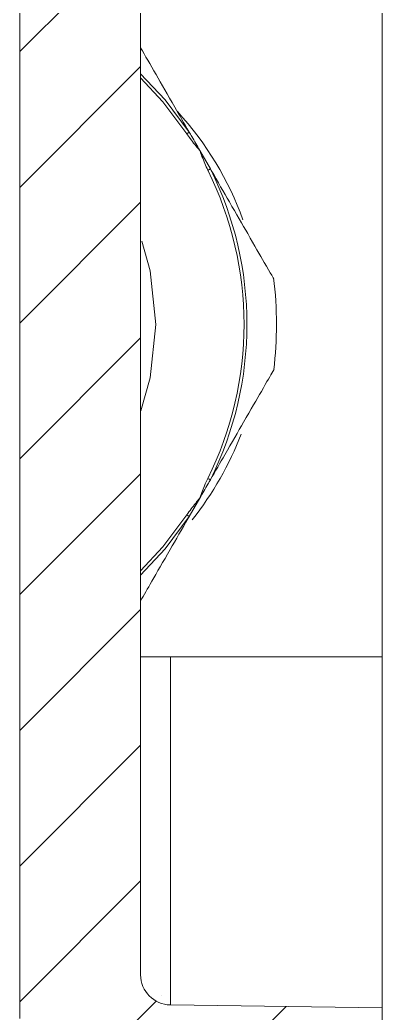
# Model space of a CAD drawing. Extents: x 1522 to 1942, y -990 to -693.
# Drawn here: x 1759.27 to 1761.67, y -820.87 to -814.3 of the extents above; entities that cross this region are included whole.
import ezdxf

# ---------------------------------------------------------------- set-up
doc = ezdxf.new("R2010")
doc.units = 0
doc.header["$LTSCALE"] = 7
doc.header["$MEASUREMENT"] = 0
doc.layers.get('0').update_dxf_attribs({"color": 2, "linetype": 'CONTINUOUS'})

msp = doc.modelspace()

# ---------------------------------------------------------------- hatches: boundary and pattern name
at = {"linetype": 'Continuous', "lineweight": 0}
h = msp.add_hatch(dxfattribs=at)
h.set_pattern_fill('ANSI31', color=2, scale=0.2, style=0)
h.set_pattern_definition([(45, (1635.147, -811.1122), (-0.4490128, 0.4490128), [])])
edge = h.paths.add_edge_path(flags=0)
edge.add_line((1759.531, -801.022), (1759.531, -801.2184))
edge.add_line((1759.531, -801.2184), (1759.3696, -801.2206))
edge.add_arc((1759.371, -801.3206), 0.1, 90.8, 180)
edge.add_line((1759.271, -801.3206), (1759.271, -820.9034))
edge.add_arc((1759.371, -820.9034), 0.1, 180, 269.2)
edge.add_line((1759.3696, -821.0034), (1759.531, -821.0057))
edge.add_line((1759.531, -821.0057), (1759.531, -821.202))
edge.add_line((1759.531, -821.202), (1760.871, -821.2207))
edge.add_line((1760.871, -821.2207), (1760.871, -821.832))
edge.add_line((1760.871, -821.832), (1761.671, -821.8432))
edge.add_line((1761.671, -821.8432), (1761.671, -820.8344))
edge.add_line((1761.671, -820.8344), (1760.2682, -820.8148))
edge.add_arc((1760.271, -820.6148), 0.2, 180, 269.2, ccw=False)
edge.add_line((1760.071, -820.6148), (1760.071, -801.6093))
edge.add_arc((1760.271, -801.6093), 0.2, 90.8, 180, ccw=False)
edge.add_line((1760.2682, -801.4093), (1761.671, -801.3897))
edge.add_line((1761.671, -801.3897), (1761.671, -800.2009))
edge.add_line((1761.671, -800.2009), (1760.871, -800.212))
edge.add_line((1760.871, -800.212), (1760.871, -801.0033))
edge.add_line((1760.871, -801.0033), (1759.531, -801.022))

# ---------------------------------------------------------------- linework, layer by layer
at = {"color": 7, "linetype": 'Continuous', "lineweight": 15}
for p, q in [((1759.271, -820.9034), (1759.271, -801.3206)), ((1760.071, -820.6148), (1760.071, -801.6093)), ((1761.671, -814.112), (1761.671, -818.512)), ((1760.3766, -815.0508), (1760.3926, -815.0402)), ((1760.5332, -815.2838), (1760.4629, -815.162)), ((1760.3926, -817.5838), (1760.4629, -817.462)), ((1760.3926, -817.5838), (1760.3766, -817.5732)), ((1760.071, -818.512), (1761.671, -818.512)), ((1761.671, -820.8344), (1761.671, -818.512)), ((1761.671, -820.8344), (1760.2682, -820.8148)), ((1761.671, -820.8344), (1761.671, -821.8432))]:
    msp.add_line(p, q, dxfattribs=at)
at = {"color": 8, "linetype": 'Continuous', "lineweight": 15}
msp.add_line((1760.2682, -818.512), (1760.2682, -820.8148), dxfattribs=at)
at = {"color": 8, "linetype": 'Continuous', "lineweight": 15, "flags": 128}
for points in [[(1760.071, -814.6538), (1760.233, -814.827), (1760.3926, -815.0402)], [(1760.3766, -815.0508), (1760.2183, -814.8394), (1760.071, -814.6805)], [(1760.071, -817.9435), (1760.2183, -817.7847), (1760.3766, -817.5732)], [(1760.3926, -817.5838), (1760.233, -817.797), (1760.071, -817.9703)]]:
    msp.add_lwpolyline(points, dxfattribs=at)
at = {"color": 7, "linetype": 'Continuous', "lineweight": 15, "flags": 128}
for points in [[(1760.5332, -815.2838), (1760.5322, -815.2843), (1760.5307, -815.2851), (1760.5289, -815.286), (1760.5267, -815.287), (1760.5243, -815.2883), (1760.5217, -815.2896), (1760.5189, -815.291), (1760.516, -815.2924)], [(1760.171, -816.312), (1760.1339, -815.9586), (1760.0796, -815.762)], [(1760.0717, -816.8845), (1760.1339, -816.6655), (1760.171, -816.312)], [(1760.5332, -817.3402), (1760.5322, -817.3397), (1760.5307, -817.339), (1760.5289, -817.3381), (1760.5267, -817.337), (1760.5243, -817.3358), (1760.5217, -817.3345), (1760.5189, -817.3331), (1760.516, -817.3317)]]:
    msp.add_lwpolyline(points, dxfattribs=at)
at = {"color": 7, "linetype": 'Continuous', "lineweight": 15}
for centre, radius, start, end in [((1758.471, -816.312), 2.3043, 333.49915, 26.50085), ((1758.471, -816.312), 2.2851, 333.49915, 26.50085), ((1758.471, -816.312), 2.5, 0, 7.09227), ((1758.471, -816.312), 2.5, 353.07179, 0), ((1760.271, -820.6148), 0.2, 180, 269.2)]:
    msp.add_arc(centre, radius, start, end, dxfattribs=at)
at = {"color": 8, "linetype": 'Continuous', "lineweight": 15}
for start_param, end_param in [(0.320185, 0.694068), (5.655064, 5.946973)]:
    msp.add_ellipse((1758.471, -816.312), major_axis=(2.4, 0), ratio=0.916667, start_param=start_param, end_param=end_param, dxfattribs=at)
at = {"color": 7, "linetype": 'Continuous', "lineweight": 15}
for points, knots in [([(1760.3926, -815.0402), (1760.3601, -814.984), (1760.2781, -814.842), (1760.1588, -814.6353), (1760.1017, -814.5364), (1760.071, -814.4833)], [0, 0, 0, 0, 0.23231, 0.587418, 1, 1, 1, 1]), ([(1760.4629, -815.162), (1760.4624, -815.1614), (1760.4409, -815.1356), (1760.4105, -815.0997), (1760.3842, -815.0618), (1760.3766, -815.0508)], [0, 0, 0, 0, 0.0165322, 0.7158471, 1, 1, 1, 1]), ([(1760.4629, -815.162), (1760.4449, -815.131), (1760.4213, -815.0901), (1760.3981, -815.0499), (1760.3926, -815.0402)], [0, 0, 0, 0, 0.75881, 1, 1, 1, 1]), ([(1760.516, -815.2924), (1760.5027, -815.2623), (1760.484, -815.2201), (1760.468, -815.176), (1760.4631, -815.1628), (1760.4629, -815.162)], [0, 0, 0, 0, 0.699395, 0.983476, 1, 1, 1, 1]), ([(1760.9487, -816.0034), (1760.95, -816.0057), (1760.9632, -816.0286), (1760.9102, -815.9369), (1760.8004, -815.7466), (1760.6723, -815.5248), (1760.5795, -815.364), (1760.5352, -815.2874), (1760.5332, -815.2838)], [0, 0, 0, 0, 0.039667, 0.394933, 0.649627, 0.839575, 0.992618, 1, 1, 1, 1]), ([(1760.5332, -817.3402), (1760.5657, -817.2839), (1760.648, -817.1414), (1760.7721, -816.9264), (1760.8938, -816.7157), (1760.9392, -816.6366), (1760.9577, -816.6053), (1760.9527, -816.6136), (1760.9527, -816.6136)], [0, 0, 0, 0, 0.119518, 0.302208, 0.548195, 0.872354, 0.999387, 1, 1, 1, 1]), ([(1760.4629, -817.462), (1760.4631, -817.4613), (1760.4748, -817.4298), (1760.4907, -817.3855), (1760.5104, -817.3437), (1760.516, -817.3317)], [0, 0, 0, 0, 0.016521, 0.715822, 1, 1, 1, 1]), ([(1760.4629, -817.462), (1760.4808, -817.431), (1760.5044, -817.3901), (1760.5276, -817.3499), (1760.5332, -817.3402)], [0, 0, 0, 0, 0.758826, 1, 1, 1, 1]), ([(1760.3766, -817.5732), (1760.3959, -817.5467), (1760.4231, -817.5094), (1760.4533, -817.4735), (1760.4624, -817.4626), (1760.4629, -817.462)], [0, 0, 0, 0, 0.6993854, 0.9834649, 1, 1, 1, 1]), ([(1760.071, -818.1407), (1760.0934, -818.1021), (1760.1404, -818.0206), (1760.2541, -817.8237), (1760.3463, -817.664), (1760.3905, -817.5874), (1760.3926, -817.5838)], [0, 0, 0, 0, 0.329326, 0.692918, 0.985873, 1, 1, 1, 1])]:
    msp.add_open_spline(points, degree=3, knots=knots, dxfattribs=at)

doc.saveas('drawing.dxf')
